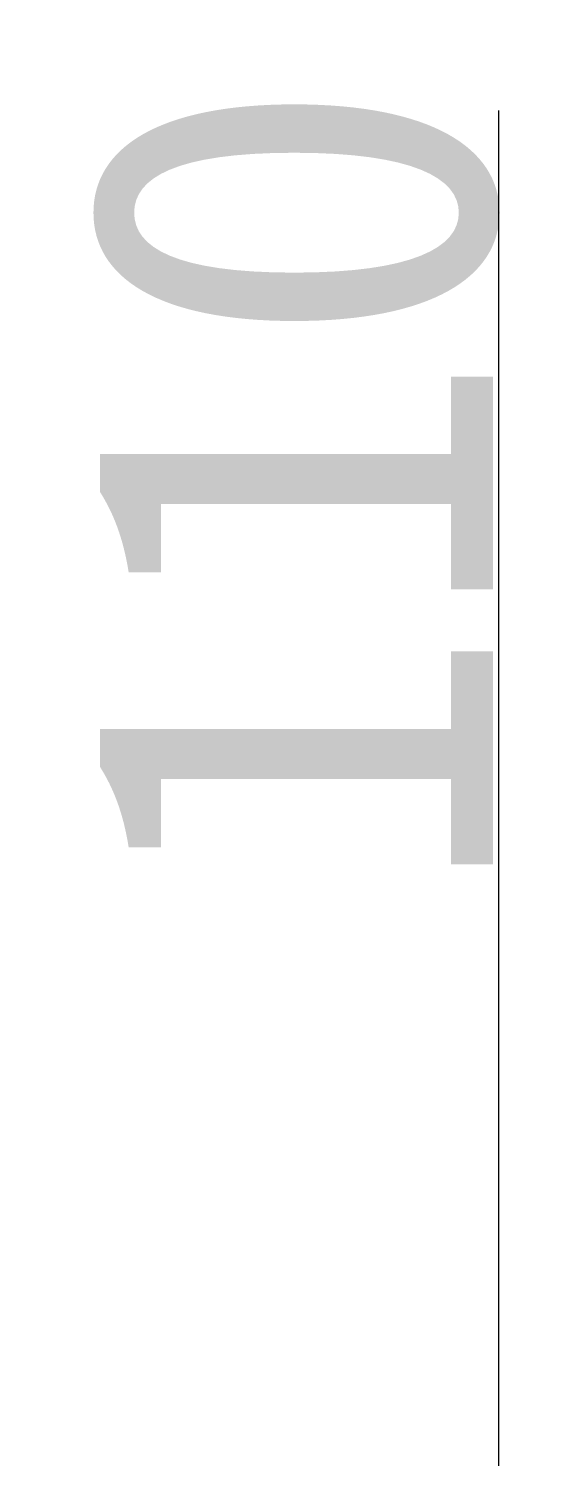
# Model space of a CAD drawing. Extents: x 537 to 24606, y 10245 to 27150.
# Drawn here: x 14600.3 to 14731.5, y 26415.2 to 26769 of the extents above; entities that cross this region are included whole.
import ezdxf

# ---------------------------------------------------------------- set-up
doc = ezdxf.new("R2010")
doc.units = 0
doc.layers.get('DEFPOINTS').update_dxf_attribs({"linetype": 'CONTINUOUS'})
doc.layers.add('标注', color=5, linetype='CONTINUOUS')
doc.styles.get("Standard").update_dxf_attribs({"font": '', "height": 100})
doc.styles.get('STANDARD').set_extended_font_data('KaiTi_GB2312')
doc.dimstyles.new('ISO-25', dxfattribs={"dimtxt": 2.5, "dimasz": 2.5, "dimexe": 1.25, "dimexo": 0.625, "dimtad": 1, "dimtxsty": 'STANDARD', "dimcen": 2.5, "dimazin": 3, "dimtfac": 1, "dimtmove": 0, "dimatfit": 3})

# ---------------------------------------------------------------- blocks, each defined once
blk = doc.blocks.new('*D66')
at = {"layer": 'DEFPOINTS', "color": 0}
for p in [(14641.33, 26041.26), (14641.33, 25931.26), (14716.53, 25931.26)]:
    blk.add_point(p, dxfattribs=at)
at = {"layer": '标注', "color": 0}
for p, q in [((14716.53, 26041.26), (14716.53, 26748.73)), ((14641.95, 26041.26), (14717.78, 26041.26)), ((14716.53, 25933.76), (14716.53, 26038.76)), ((14641.95, 25931.26), (14717.78, 25931.26))]:
    blk.add_line(p, q, dxfattribs=at)
for points in [[(14716.11, 26038.76), (14716.95, 26038.76), (14716.53, 26041.26)], [(14716.11, 25933.76), (14716.95, 25933.76), (14716.53, 25931.26)]]:
    blk.add_solid(points, dxfattribs=at)
at = {"layer": '标注', "color": 0, "insert": (14665.91, 26655.4), "char_height": 100, "attachment_point": 5, "rotation": 90}
blk.add_mtext('110', dxfattribs=at)

msp = doc.modelspace()

# ---------------------------------------------------------------- dimensions: what is measured, and where the dimension line sits
at = {"layer": '标注'}
dim = msp.add_linear_dim(base=(14716.531, 25931.264), p1=(14641.329, 26041.264), p2=(14641.329, 25931.264), angle=90, dimstyle='ISO-25', dxfattribs=at)
dim.commit()
dim.dimension.update_dxf_attribs({"geometry": '*D66', "text_midpoint": (14716.531, 26655.402), "dimtype": 160})

doc.saveas('drawing.dxf')
